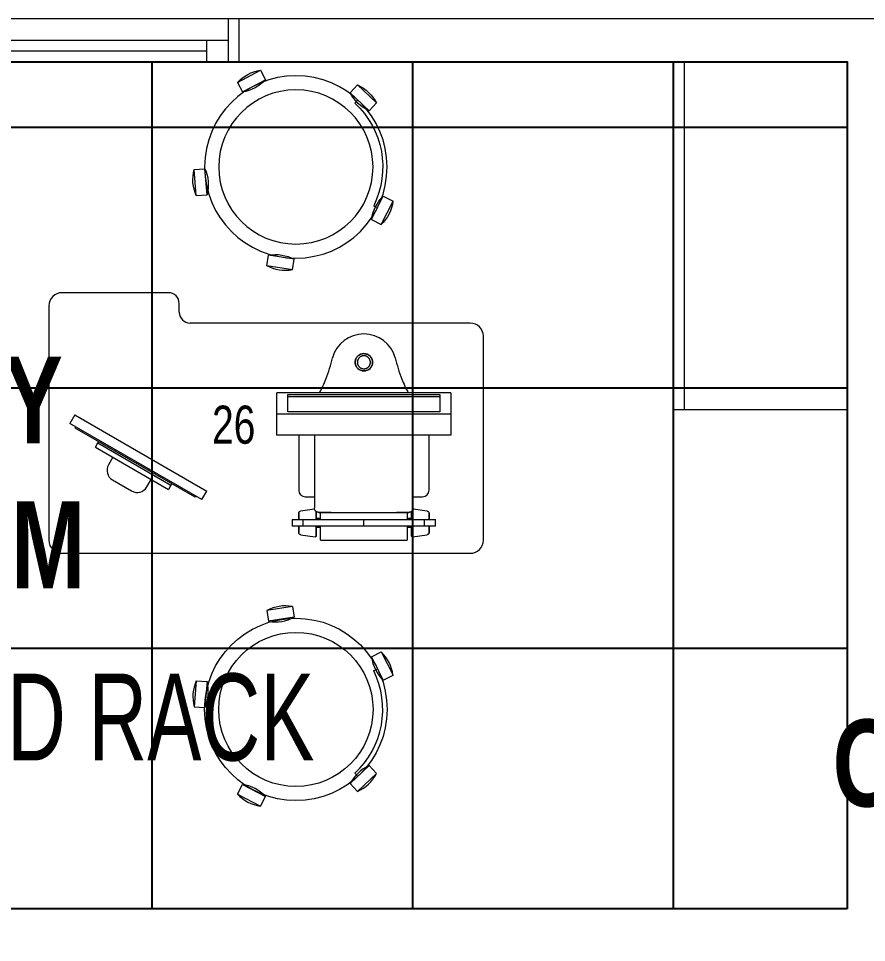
# Model space of a CAD drawing. Extents: x -12260 to 304645, y -29287 to 19916.
# Drawn here: x 18369 to 20320, y -4837 to -2710 of the extents above; entities that cross this region are included whole.
import ezdxf
from ezdxf import colors
from ezdxf.entities.mleader import LeaderData, LeaderLine
from ezdxf.math import Vec2, Vec3

# ---------------------------------------------------------------- set-up
doc = ezdxf.new("R2010")
doc.units = 0
doc.header["$LTSCALE"] = 0.25
doc.linetypes.add('DASHDOT', pattern=[25.4, 12.7, -6.35, 0, -6.35])
for name, color, linetype, lineweight in [('01-First Floor$0$72_EGR_BASE_TEXT', 252, 'Continuous', 5), ('01-First Floor$0$72_EGR_EQP_TAG', 142, 'Continuous', 5), ('01-First Floor$0$Aluminum', 251, 'Continuous', 5), ('01-First Floor$0$LOADING', 253, 'Continuous', 5), ('01-First Floor$0$TME-MEDICAL EQUIPMENT', 42, 'Continuous', 13), ('01-First Floor$0$Walls', 251, 'Continuous', 5), ('E-LITE-CLNG-CNDT', 6, 'DASHDOT', 35), ('T-DATA-TEXT', 2, 'Continuous', 25)]:
    doc.layers.add(name, color=color, linetype=linetype, lineweight=lineweight)
doc.layers.add('01-First Floor$0$FALSE CEILING', color=251, linetype='Continuous')
doc.styles.add('01-First Floor$0$X3G_ENTITY_257CFD', font='swisscl.ttf', dxfattribs={"height": 200})
doc.styles.add('01-First Floor$0$X3G_ENTITY_9EC9', font='swisscl.ttf', dxfattribs={"height": 0.2})
doc.styles.add('DC_Elc_Romans', font='elc_romans.shx', dxfattribs={"width": 0.7})

# ---------------------------------------------------------------- blocks, each defined once
blk = doc.blocks.new('01-First Floor$0$ME18017-P')
at = {"layer": '01-First Floor$0$LOADING'}
for p, q in [((0.94, 0.53), (0, 0.53)), ((-0.03, 0.5), (-0.03, 0.03)), ((0.1327, 0.492), (0.0993, 0.4871)), ((0.345, 0.5), (0.145, 0.5)), ((0.145, 0.4675), (0.145, 0.5)), ((0.345, 0.5), (0.345, 0.4675)), ((0.3907, 0.4871), (0.3573, 0.492)), ((0.97, -0.04), (0.97, 0.5)), ((0.145, 0.47), (0.135, 0.47)), ((0.355, 0.47), (0.345, 0.47)), ((0.0801, 0.4675), (0.0801, 0.4525)), ((0.0801, 0.4675), (0.1055, 0.4675)), ((0.1055, 0.4525), (0.0801, 0.4525)), ((0.1055, 0.4675), (0.245, 0.4675)), ((0.1055, 0.4675), (0.1055, 0.4525)), ((0.245, 0.4525), (0.1055, 0.4525)), ((0.135, 0.45), (0.145, 0.45)), ((0.145, 0.4357), (0.145, 0.4525)), ((0.245, 0.4675), (0.3845, 0.4675)), ((0.245, 0.4675), (0.245, 0.4525)), ((0.3845, 0.4525), (0.245, 0.4525)), ((0.345, 0.4525), (0.345, 0.4357)), ((0.345, 0.45), (0.355, 0.45)), ((0.3845, 0.4675), (0.4099, 0.4675)), ((0.3845, 0.4675), (0.3845, 0.4525)), ((0.4099, 0.4525), (0.3845, 0.4525)), ((0.4099, 0.4525), (0.4099, 0.4675)), ((0.0993, 0.4329), (0.1316, 0.4281)), ((0.1312, 0.4257), (0.1312, 0.2579)), ((0.17, 0.4357), (0.17, 0.4358)), ((0.32, 0.4357), (0.32, 0.4358)), ((0.3584, 0.4281), (0.3907, 0.4329)), ((0.3588, 0.2579), (0.3588, 0.4257)), ((0.6176, 0.4063), (0.6065, 0.387)), ((0.6176, 0.4063), (0.9216, 0.2308)), ((0.095, 0.385), (0.095, 0.2579)), ((0.1312, 0.4), (0.11, 0.4)), ((0.38, 0.4), (0.3588, 0.4)), ((0.395, 0.2579), (0.395, 0.385)), ((0.9105, 0.2115), (0.6065, 0.387)), ((0.6317, 0.3982), (0.6333, 0.4009)), ((0.6333, 0.4009), (0.9091, 0.2417)), ((0.8235, 0.3611), (0.7795, 0.3865)), ((0.6872, 0.3698), (0.689, 0.3729)), ((0.689, 0.3729), (0.6947, 0.3828)), ((0.857, 0.2759), (0.689, 0.3729)), ((0.8627, 0.2858), (0.6947, 0.3828)), ((0.7448, 0.3772), (0.7347, 0.3597)), ((0.8227, 0.3089), (0.8328, 0.3264)), ((0.8627, 0.2858), (0.857, 0.2759)), ((0.045, 0.2086), (0.045, 0.2579)), ((0.045, 0.2579), (0.445, 0.2579)), ((0.445, 0.2579), (0.445, 0.2086)), ((0.857, 0.2759), (0.8552, 0.2728)), ((0.9091, 0.2417), (0.9075, 0.2389)), ((0.9105, 0.2115), (0.9216, 0.2308)), ((0.045, 0.1602), (0.045, 0.2086)), ((0.445, 0.2086), (0.045, 0.2086)), ((0.07, 0.1645), (0.07, 0.2043)), ((0.07, 0.2043), (0.42, 0.2043)), ((0.42, 0.2043), (0.42, 0.1645)), ((0.445, 0.2086), (0.445, 0.1602)), ((0.045, 0.1602), (0.445, 0.1602)), ((0.07, 0.1694), (0.42, 0.1694)), ((0.42, 0.1645), (0.07, 0.1645)), ((0, 0), (0.645, 0)), ((0.67, -0.025), (0.67, -0.045)), ((0.695, -0.07), (0.94, -0.07))]:
    blk.add_line(p, q, dxfattribs=at)
at = {"layer": '01-First Floor$0$LOADING', "flags": 128}
for points in [[(0.1327, 0.492), (0.1328, 0.492), (0.1329, 0.4921), (0.1329, 0.4921), (0.133, 0.4921), (0.1331, 0.4921), (0.1332, 0.4921), (0.1333, 0.492), (0.1333, 0.492), (0.1334, 0.492), (0.1335, 0.492), (0.1336, 0.492), (0.1337, 0.4919), (0.1337, 0.4919), (0.1338, 0.4919), (0.1339, 0.4919), (0.1339, 0.4918), (0.134, 0.4918), (0.1341, 0.4917), (0.1342, 0.4917), (0.1342, 0.4916), (0.1343, 0.4916), (0.1343, 0.4915), (0.1344, 0.4915), (0.1345, 0.4914), (0.1345, 0.4914), (0.1346, 0.4913), (0.1346, 0.4913), (0.1347, 0.4912), (0.1347, 0.4911), (0.1347, 0.491), (0.1348, 0.491), (0.1348, 0.4909), (0.1348, 0.4908), (0.1349, 0.4908), (0.1349, 0.4907), (0.1349, 0.4906), (0.1349, 0.4905), (0.135, 0.4905), (0.135, 0.4904), (0.135, 0.4903), (0.135, 0.4902), (0.135, 0.4901), (0.135, 0.4901)], [(0.135, 0.4675), (0.135, 0.4683), (0.135, 0.4695), (0.135, 0.4706), (0.135, 0.4717), (0.135, 0.4728), (0.135, 0.4739), (0.135, 0.4749), (0.135, 0.476), (0.135, 0.477), (0.135, 0.478), (0.135, 0.4789), (0.135, 0.4798), (0.135, 0.4807), (0.135, 0.4816), (0.135, 0.4824), (0.135, 0.4832), (0.135, 0.4839), (0.135, 0.4846), (0.135, 0.4853), (0.135, 0.4859), (0.135, 0.4865), (0.135, 0.4871), (0.135, 0.4876), (0.135, 0.488), (0.135, 0.4884), (0.135, 0.4888), (0.135, 0.4891), (0.135, 0.4894), (0.135, 0.4896), (0.135, 0.4898), (0.135, 0.4899), (0.135, 0.49), (0.135, 0.4901), (0.135, 0.4901)], [(0.135, 0.4901), (0.135, 0.49), (0.135, 0.49), (0.135, 0.4898), (0.135, 0.4897), (0.135, 0.4895), (0.135, 0.4892), (0.135, 0.4889), (0.135, 0.4885), (0.135, 0.4881), (0.135, 0.4877), (0.135, 0.4872), (0.135, 0.4867), (0.135, 0.4861), (0.135, 0.4855), (0.135, 0.4848), (0.135, 0.4841), (0.135, 0.4834), (0.135, 0.4826), (0.135, 0.4818), (0.135, 0.4809), (0.135, 0.4801), (0.135, 0.4792), (0.135, 0.4782), (0.135, 0.4772), (0.135, 0.4762), (0.135, 0.4752), (0.135, 0.4742), (0.135, 0.4731), (0.135, 0.472), (0.135, 0.4709), (0.135, 0.47)], [(0.355, 0.4901), (0.355, 0.4901), (0.355, 0.4902), (0.355, 0.4903), (0.355, 0.4904), (0.355, 0.4905), (0.3551, 0.4905), (0.3551, 0.4906), (0.3551, 0.4907), (0.3551, 0.4908), (0.3552, 0.4908), (0.3552, 0.4909), (0.3552, 0.491), (0.3553, 0.4911), (0.3553, 0.4911), (0.3553, 0.4912), (0.3554, 0.4913), (0.3554, 0.4913), (0.3555, 0.4914), (0.3556, 0.4914), (0.3556, 0.4915), (0.3557, 0.4915), (0.3557, 0.4916), (0.3558, 0.4917), (0.3559, 0.4917), (0.3559, 0.4917), (0.356, 0.4918), (0.3561, 0.4918), (0.3561, 0.4919), (0.3562, 0.4919), (0.3563, 0.4919), (0.3564, 0.492), (0.3564, 0.492), (0.3565, 0.492), (0.3566, 0.492), (0.3567, 0.492), (0.3567, 0.492), (0.3568, 0.4921), (0.3569, 0.4921), (0.357, 0.4921), (0.3571, 0.4921), (0.3571, 0.4921), (0.3572, 0.492), (0.3573, 0.492)], [(0.355, 0.47), (0.355, 0.4706), (0.355, 0.4717), (0.355, 0.4728), (0.355, 0.4739), (0.355, 0.4749), (0.355, 0.476), (0.355, 0.477), (0.355, 0.478), (0.355, 0.4789), (0.355, 0.4798), (0.355, 0.4807), (0.355, 0.4816), (0.355, 0.4824), (0.355, 0.4832), (0.355, 0.4839), (0.355, 0.4846), (0.355, 0.4853), (0.355, 0.4859), (0.355, 0.4865), (0.355, 0.4871), (0.355, 0.4876), (0.355, 0.488), (0.355, 0.4884), (0.355, 0.4888), (0.355, 0.4891), (0.355, 0.4894), (0.355, 0.4896), (0.355, 0.4898), (0.355, 0.4899), (0.355, 0.49), (0.355, 0.4901), (0.355, 0.4901)], [(0.355, 0.4901), (0.355, 0.49), (0.355, 0.49), (0.355, 0.4898), (0.355, 0.4897), (0.355, 0.4895), (0.355, 0.4892), (0.355, 0.4889), (0.355, 0.4885), (0.355, 0.4881), (0.355, 0.4877), (0.355, 0.4872), (0.355, 0.4867), (0.355, 0.4861), (0.355, 0.4855), (0.355, 0.4848), (0.355, 0.4841), (0.355, 0.4834), (0.355, 0.4826), (0.355, 0.4818), (0.355, 0.4809), (0.355, 0.4801), (0.355, 0.4792), (0.355, 0.4782), (0.355, 0.4772), (0.355, 0.4762), (0.355, 0.4752), (0.355, 0.4742), (0.355, 0.4731), (0.355, 0.472), (0.355, 0.4709), (0.355, 0.4698), (0.355, 0.4686), (0.355, 0.4675)], [(0.095, 0.4822), (0.095, 0.4824), (0.095, 0.4826), (0.095, 0.4828), (0.0951, 0.483), (0.0951, 0.4832), (0.0951, 0.4833), (0.0952, 0.4835), (0.0953, 0.4837), (0.0953, 0.4839), (0.0954, 0.4841), (0.0955, 0.4843), (0.0956, 0.4845), (0.0957, 0.4846), (0.0958, 0.4848), (0.0959, 0.485), (0.096, 0.4851), (0.0961, 0.4853), (0.0962, 0.4855), (0.0964, 0.4856), (0.0965, 0.4857), (0.0967, 0.4859), (0.0968, 0.486), (0.097, 0.4861), (0.0971, 0.4863), (0.0973, 0.4864), (0.0975, 0.4865), (0.0976, 0.4866), (0.0978, 0.4867), (0.098, 0.4867), (0.0982, 0.4868), (0.0984, 0.4869), (0.0986, 0.4869), (0.0988, 0.487), (0.099, 0.487), (0.0992, 0.4871), (0.0993, 0.4871)], [(0.095, 0.4675), (0.095, 0.4678), (0.095, 0.4686), (0.095, 0.4694), (0.095, 0.4702), (0.095, 0.471), (0.095, 0.4718), (0.095, 0.4725), (0.095, 0.4732), (0.095, 0.4739), (0.095, 0.4746), (0.095, 0.4753), (0.095, 0.4759), (0.095, 0.4765), (0.095, 0.4771), (0.095, 0.4776), (0.095, 0.4782), (0.095, 0.4786), (0.095, 0.4791), (0.095, 0.4795), (0.095, 0.4799), (0.095, 0.4803), (0.095, 0.4807), (0.095, 0.481), (0.095, 0.4812), (0.095, 0.4815), (0.095, 0.4817), (0.095, 0.4818), (0.095, 0.482), (0.095, 0.4821), (0.095, 0.4821), (0.095, 0.4822), (0.095, 0.4822)], [(0.095, 0.4822), (0.095, 0.4821), (0.095, 0.4821), (0.095, 0.482), (0.095, 0.4819), (0.095, 0.4817), (0.095, 0.4815), (0.095, 0.4813), (0.095, 0.481), (0.095, 0.4807), (0.095, 0.4804), (0.095, 0.48), (0.095, 0.4797), (0.095, 0.4792), (0.095, 0.4788), (0.095, 0.4783), (0.095, 0.4778), (0.095, 0.4772), (0.095, 0.4767), (0.095, 0.4761), (0.095, 0.4754), (0.095, 0.4748), (0.095, 0.4741), (0.095, 0.4734), (0.095, 0.4727), (0.095, 0.472), (0.095, 0.4712), (0.095, 0.4704), (0.095, 0.4697), (0.095, 0.4688), (0.095, 0.468), (0.095, 0.4675)], [(0.3907, 0.4871), (0.3909, 0.4871), (0.3911, 0.487), (0.3913, 0.487), (0.3915, 0.4869), (0.3917, 0.4869), (0.3919, 0.4868), (0.3921, 0.4867), (0.3922, 0.4866), (0.3924, 0.4865), (0.3926, 0.4864), (0.3928, 0.4863), (0.3929, 0.4862), (0.3931, 0.4861), (0.3932, 0.486), (0.3934, 0.4858), (0.3935, 0.4857), (0.3937, 0.4855), (0.3938, 0.4854), (0.3939, 0.4852), (0.3941, 0.4851), (0.3942, 0.4849), (0.3943, 0.4847), (0.3944, 0.4846), (0.3945, 0.4844), (0.3946, 0.4842), (0.3946, 0.484), (0.3947, 0.4838), (0.3948, 0.4837), (0.3948, 0.4835), (0.3949, 0.4833), (0.3949, 0.4831), (0.3949, 0.4829), (0.395, 0.4827), (0.395, 0.4825), (0.395, 0.4823), (0.395, 0.4822)], [(0.395, 0.4675), (0.395, 0.4678), (0.395, 0.4686), (0.395, 0.4694), (0.395, 0.4702), (0.395, 0.471), (0.395, 0.4718), (0.395, 0.4725), (0.395, 0.4732), (0.395, 0.4739), (0.395, 0.4746), (0.395, 0.4753), (0.395, 0.4759), (0.395, 0.4765), (0.395, 0.4771), (0.395, 0.4776), (0.395, 0.4782), (0.395, 0.4786), (0.395, 0.4791), (0.395, 0.4795), (0.395, 0.4799), (0.395, 0.4803), (0.395, 0.4807), (0.395, 0.481), (0.395, 0.4812), (0.395, 0.4815), (0.395, 0.4817), (0.395, 0.4818), (0.395, 0.482), (0.395, 0.4821), (0.395, 0.4821), (0.395, 0.4822), (0.395, 0.4822)], [(0.395, 0.4822), (0.395, 0.4821), (0.395, 0.4821), (0.395, 0.482), (0.395, 0.4819), (0.395, 0.4817), (0.395, 0.4815), (0.395, 0.4813), (0.395, 0.481), (0.395, 0.4807), (0.395, 0.4804), (0.395, 0.48), (0.395, 0.4797), (0.395, 0.4792), (0.395, 0.4788), (0.395, 0.4783), (0.395, 0.4778), (0.395, 0.4772), (0.395, 0.4767), (0.395, 0.4761), (0.395, 0.4754), (0.395, 0.4748), (0.395, 0.4741), (0.395, 0.4734), (0.395, 0.4727), (0.395, 0.472), (0.395, 0.4712), (0.395, 0.4704), (0.395, 0.4697), (0.395, 0.4688), (0.395, 0.468), (0.395, 0.4675)], [(0.095, 0.4525), (0.095, 0.4522), (0.095, 0.4514), (0.095, 0.4506), (0.095, 0.4498), (0.095, 0.449), (0.095, 0.4482), (0.095, 0.4475), (0.095, 0.4468), (0.095, 0.4461), (0.095, 0.4454), (0.095, 0.4447), (0.095, 0.4441), (0.095, 0.4435), (0.095, 0.4429), (0.095, 0.4424), (0.095, 0.4418), (0.095, 0.4414), (0.095, 0.4409), (0.095, 0.4405), (0.095, 0.4401), (0.095, 0.4397), (0.095, 0.4393), (0.095, 0.439), (0.095, 0.4388), (0.095, 0.4385), (0.095, 0.4383), (0.095, 0.4382), (0.095, 0.438), (0.095, 0.4379), (0.095, 0.4379), (0.095, 0.4378), (0.095, 0.4378)], [(0.095, 0.4378), (0.095, 0.4379), (0.095, 0.4379), (0.095, 0.438), (0.095, 0.4381), (0.095, 0.4383), (0.095, 0.4385), (0.095, 0.4387), (0.095, 0.439), (0.095, 0.4393), (0.095, 0.4396), (0.095, 0.44), (0.095, 0.4403), (0.095, 0.4408), (0.095, 0.4412), (0.095, 0.4417), (0.095, 0.4422), (0.095, 0.4428), (0.095, 0.4433), (0.095, 0.4439), (0.095, 0.4446), (0.095, 0.4452), (0.095, 0.4459), (0.095, 0.4466), (0.095, 0.4473), (0.095, 0.448), (0.095, 0.4488), (0.095, 0.4496), (0.095, 0.4503), (0.095, 0.4512), (0.095, 0.452), (0.095, 0.4525)], [(0.135, 0.4335), (0.135, 0.4339), (0.135, 0.4345), (0.135, 0.4352), (0.135, 0.4359), (0.135, 0.4366), (0.135, 0.4374), (0.135, 0.4382), (0.135, 0.4391), (0.135, 0.4399), (0.135, 0.4408), (0.135, 0.4418), (0.135, 0.4428), (0.135, 0.4438), (0.135, 0.4448), (0.135, 0.4458), (0.135, 0.4469), (0.135, 0.448), (0.135, 0.4491), (0.135, 0.4502), (0.135, 0.4514), (0.135, 0.4525)], [(0.135, 0.45), (0.135, 0.4494), (0.135, 0.4483), (0.135, 0.4472), (0.135, 0.4461), (0.135, 0.4451), (0.135, 0.444), (0.135, 0.443), (0.135, 0.442), (0.135, 0.4411), (0.135, 0.4402), (0.135, 0.4393), (0.135, 0.4384), (0.135, 0.4376), (0.135, 0.4368), (0.135, 0.4361), (0.135, 0.4354), (0.135, 0.4347), (0.135, 0.4341), (0.135, 0.4335)], [(0.355, 0.4525), (0.355, 0.4517), (0.355, 0.4505), (0.355, 0.4494), (0.355, 0.4483), (0.355, 0.4472), (0.355, 0.4461), (0.355, 0.4451), (0.355, 0.444), (0.355, 0.443), (0.355, 0.442), (0.355, 0.4411), (0.355, 0.4402), (0.355, 0.4393), (0.355, 0.4384), (0.355, 0.4376), (0.355, 0.4368), (0.355, 0.4361), (0.355, 0.4354), (0.355, 0.4347), (0.355, 0.4341), (0.355, 0.4335)], [(0.355, 0.4335), (0.355, 0.4339), (0.355, 0.4345), (0.355, 0.4352), (0.355, 0.4359), (0.355, 0.4366), (0.355, 0.4374), (0.355, 0.4382), (0.355, 0.4391), (0.355, 0.4399), (0.355, 0.4408), (0.355, 0.4418), (0.355, 0.4428), (0.355, 0.4438), (0.355, 0.4448), (0.355, 0.4458), (0.355, 0.4469), (0.355, 0.448), (0.355, 0.4491), (0.355, 0.45)], [(0.395, 0.4525), (0.395, 0.4522), (0.395, 0.4514), (0.395, 0.4506), (0.395, 0.4498), (0.395, 0.449), (0.395, 0.4482), (0.395, 0.4475), (0.395, 0.4468), (0.395, 0.4461), (0.395, 0.4454), (0.395, 0.4447), (0.395, 0.4441), (0.395, 0.4435), (0.395, 0.4429), (0.395, 0.4424), (0.395, 0.4418), (0.395, 0.4414), (0.395, 0.4409), (0.395, 0.4405), (0.395, 0.4401), (0.395, 0.4397), (0.395, 0.4393), (0.395, 0.439), (0.395, 0.4388), (0.395, 0.4385), (0.395, 0.4383), (0.395, 0.4382), (0.395, 0.438), (0.395, 0.4379), (0.395, 0.4379), (0.395, 0.4378), (0.395, 0.4378)], [(0.395, 0.4378), (0.395, 0.4379), (0.395, 0.4379), (0.395, 0.438), (0.395, 0.4381), (0.395, 0.4383), (0.395, 0.4385), (0.395, 0.4387), (0.395, 0.439), (0.395, 0.4393), (0.395, 0.4396), (0.395, 0.44), (0.395, 0.4403), (0.395, 0.4408), (0.395, 0.4412), (0.395, 0.4417), (0.395, 0.4422), (0.395, 0.4428), (0.395, 0.4433), (0.395, 0.4439), (0.395, 0.4446), (0.395, 0.4452), (0.395, 0.4459), (0.395, 0.4466), (0.395, 0.4473), (0.395, 0.448), (0.395, 0.4488), (0.395, 0.4496), (0.395, 0.4503), (0.395, 0.4512), (0.395, 0.452), (0.395, 0.4525)], [(0.0993, 0.4329), (0.0991, 0.4329), (0.0989, 0.433), (0.0987, 0.433), (0.0985, 0.4331), (0.0983, 0.4331), (0.0981, 0.4332), (0.0979, 0.4333), (0.0978, 0.4334), (0.0976, 0.4335), (0.0974, 0.4336), (0.0972, 0.4337), (0.0971, 0.4338), (0.0969, 0.4339), (0.0968, 0.434), (0.0966, 0.4342), (0.0965, 0.4343), (0.0963, 0.4345), (0.0962, 0.4346), (0.0961, 0.4348), (0.0959, 0.4349), (0.0958, 0.4351), (0.0957, 0.4353), (0.0956, 0.4354), (0.0955, 0.4356), (0.0954, 0.4358), (0.0954, 0.436), (0.0953, 0.4362), (0.0952, 0.4363), (0.0952, 0.4365), (0.0951, 0.4367), (0.0951, 0.4369), (0.0951, 0.4371), (0.095, 0.4373), (0.095, 0.4375), (0.095, 0.4377), (0.095, 0.4378)], [(0.1312, 0.4257), (0.1312, 0.4261), (0.1312, 0.4265), (0.1313, 0.4269), (0.1313, 0.4273), (0.1314, 0.4277), (0.1315, 0.4281), (0.1316, 0.4285), (0.1317, 0.4288), (0.1318, 0.4292), (0.132, 0.4296), (0.1321, 0.43), (0.1323, 0.4303), (0.1325, 0.4307), (0.1327, 0.431), (0.1329, 0.4313), (0.1332, 0.4317), (0.1334, 0.432), (0.1337, 0.4323), (0.1339, 0.4326), (0.1342, 0.4329), (0.1345, 0.4331), (0.1348, 0.4334), (0.1351, 0.4337), (0.1354, 0.4339), (0.1358, 0.4341), (0.1361, 0.4343), (0.1365, 0.4345), (0.1368, 0.4347), (0.1372, 0.4349), (0.1376, 0.435), (0.1379, 0.4352), (0.1383, 0.4353), (0.1387, 0.4354), (0.1391, 0.4355), (0.1395, 0.4356), (0.1399, 0.4356), (0.1403, 0.4357), (0.1407, 0.4357), (0.1411, 0.4357), (0.1412, 0.4357)], [(0.245, 0.4357), (0.2408, 0.4357), (0.2367, 0.4357), (0.2326, 0.4357), (0.2285, 0.4357), (0.2244, 0.4357), (0.2203, 0.4357), (0.2163, 0.4357), (0.2123, 0.4357), (0.2084, 0.4357), (0.2046, 0.4357), (0.2008, 0.4357), (0.1971, 0.4357), (0.1934, 0.4357), (0.1899, 0.4357), (0.1864, 0.4357), (0.183, 0.4357), (0.1797, 0.4357), (0.1765, 0.4357), (0.1735, 0.4357), (0.1705, 0.4357), (0.1677, 0.4357), (0.165, 0.4357), (0.1624, 0.4357), (0.16, 0.4357), (0.1576, 0.4357), (0.1555, 0.4357), (0.1534, 0.4357), (0.1516, 0.4357), (0.1498, 0.4357), (0.1482, 0.4357), (0.1468, 0.4357), (0.1455, 0.4357), (0.1444, 0.4357), (0.1435, 0.4357), (0.1427, 0.4357), (0.1421, 0.4357), (0.1416, 0.4357), (0.1413, 0.4357), (0.1412, 0.4357), (0.1412, 0.4357)], [(0.1412, 0.4357), (0.1413, 0.4357), (0.1415, 0.4357), (0.1419, 0.4357), (0.1425, 0.4357), (0.1433, 0.4357), (0.1442, 0.4357), (0.1452, 0.4357), (0.1465, 0.4357), (0.1478, 0.4357), (0.1494, 0.4357), (0.1511, 0.4357), (0.1529, 0.4357), (0.1549, 0.4357), (0.157, 0.4357), (0.1593, 0.4357), (0.1617, 0.4357), (0.1643, 0.4357), (0.1669, 0.4357), (0.1697, 0.4357), (0.17, 0.4357)], [(0.3488, 0.4357), (0.3487, 0.4357), (0.3485, 0.4357), (0.3481, 0.4357), (0.3475, 0.4357), (0.3467, 0.4357), (0.3458, 0.4357), (0.3448, 0.4357), (0.3435, 0.4357), (0.3422, 0.4357), (0.3406, 0.4357), (0.3389, 0.4357), (0.3371, 0.4357), (0.3351, 0.4357), (0.333, 0.4357), (0.3307, 0.4357), (0.3283, 0.4357), (0.3257, 0.4357), (0.3231, 0.4357), (0.3203, 0.4357), (0.3173, 0.4357), (0.3143, 0.4357), (0.3111, 0.4357), (0.3079, 0.4357), (0.3045, 0.4357), (0.3011, 0.4357), (0.2976, 0.4357), (0.2939, 0.4357), (0.2902, 0.4357), (0.2865, 0.4357), (0.2826, 0.4357), (0.2787, 0.4357), (0.2748, 0.4357), (0.2708, 0.4357), (0.2667, 0.4357), (0.2626, 0.4357), (0.2585, 0.4357), (0.2544, 0.4357), (0.2503, 0.4357), (0.2461, 0.4357), (0.245, 0.4357)], [(0.32, 0.4357), (0.3223, 0.4357), (0.325, 0.4357), (0.3276, 0.4357), (0.33, 0.4357), (0.3324, 0.4357), (0.3345, 0.4357), (0.3366, 0.4357), (0.3384, 0.4357), (0.3402, 0.4357), (0.3418, 0.4357), (0.3432, 0.4357), (0.3445, 0.4357), (0.3456, 0.4357), (0.3465, 0.4357), (0.3473, 0.4357), (0.3479, 0.4357), (0.3484, 0.4357), (0.3487, 0.4357), (0.3488, 0.4357), (0.3488, 0.4357)], [(0.3488, 0.4357), (0.3492, 0.4357), (0.3496, 0.4357), (0.35, 0.4356), (0.3504, 0.4356), (0.3508, 0.4355), (0.3512, 0.4354), (0.3516, 0.4353), (0.352, 0.4352), (0.3523, 0.4351), (0.3527, 0.4349), (0.3531, 0.4347), (0.3534, 0.4346), (0.3538, 0.4344), (0.3541, 0.4342), (0.3545, 0.434), (0.3548, 0.4337), (0.3551, 0.4335), (0.3554, 0.4332), (0.3557, 0.4329), (0.356, 0.4327), (0.3563, 0.4324), (0.3565, 0.4321), (0.3568, 0.4318), (0.357, 0.4314), (0.3572, 0.4311), (0.3574, 0.4308), (0.3576, 0.4304), (0.3578, 0.4301), (0.358, 0.4297), (0.3581, 0.4293), (0.3583, 0.4289), (0.3584, 0.4286), (0.3585, 0.4282), (0.3586, 0.4278), (0.3587, 0.4274), (0.3587, 0.427), (0.3588, 0.4266), (0.3588, 0.4262), (0.3588, 0.4258), (0.3588, 0.4257)], [(0.395, 0.4378), (0.395, 0.4376), (0.395, 0.4374), (0.395, 0.4372), (0.3949, 0.437), (0.3949, 0.4368), (0.3949, 0.4367), (0.3948, 0.4365), (0.3947, 0.4363), (0.3947, 0.4361), (0.3946, 0.4359), (0.3945, 0.4357), (0.3944, 0.4355), (0.3943, 0.4354), (0.3942, 0.4352), (0.3941, 0.435), (0.394, 0.4349), (0.3939, 0.4347), (0.3938, 0.4345), (0.3936, 0.4344), (0.3935, 0.4343), (0.3933, 0.4341), (0.3932, 0.434), (0.393, 0.4339), (0.3929, 0.4337), (0.3927, 0.4336), (0.3925, 0.4335), (0.3924, 0.4334), (0.3922, 0.4333), (0.392, 0.4333), (0.3918, 0.4332), (0.3916, 0.4331), (0.3914, 0.4331), (0.3912, 0.433), (0.391, 0.433), (0.3908, 0.4329), (0.3907, 0.4329)], [(0.245, 0.0702), (0.2442, 0.0702), (0.2434, 0.0703), (0.2426, 0.0704), (0.2418, 0.0705), (0.241, 0.0706), (0.2402, 0.0708), (0.2395, 0.071), (0.2387, 0.0712), (0.238, 0.0715), (0.2372, 0.0718), (0.2365, 0.0721), (0.2358, 0.0725), (0.2351, 0.0729), (0.2344, 0.0733), (0.2337, 0.0737), (0.2331, 0.0742), (0.2324, 0.0747), (0.2318, 0.0752), (0.2312, 0.0757), (0.2307, 0.0763), (0.2301, 0.0769), (0.2296, 0.0775), (0.2291, 0.0781), (0.2286, 0.0787), (0.2282, 0.0794), (0.2278, 0.0801), (0.2274, 0.0808), (0.227, 0.0815), (0.2267, 0.0822), (0.2264, 0.083), (0.2261, 0.0837), (0.2258, 0.0845), (0.2256, 0.0852), (0.2254, 0.086), (0.2253, 0.0868), (0.2252, 0.0876), (0.2251, 0.0884), (0.225, 0.0892), (0.225, 0.09), (0.225, 0.0908), (0.225, 0.0916), (0.2251, 0.0924), (0.2252, 0.0932), (0.2254, 0.094), (0.2255, 0.0948), (0.2257, 0.0955), (0.2259, 0.0963), (0.2262, 0.0971), (0.2265, 0.0978), (0.2268, 0.0985), (0.2272, 0.0993), (0.2275, 0.1), (0.2279, 0.1006), (0.2284, 0.1013), (0.2288, 0.102), (0.2293, 0.1026), (0.2298, 0.1032), (0.2304, 0.1038), (0.2309, 0.1044), (0.2315, 0.105), (0.2321, 0.1055), (0.2327, 0.106), (0.2334, 0.1065), (0.234, 0.1069), (0.2347, 0.1073), (0.2354, 0.1077), (0.2361, 0.1081), (0.2368, 0.1085), (0.2376, 0.1088), (0.2383, 0.1091), (0.2391, 0.1093), (0.2398, 0.1095), (0.2406, 0.1097), (0.2414, 0.1099), (0.2422, 0.11), (0.243, 0.1101), (0.2438, 0.1102), (0.2446, 0.1102), (0.245, 0.1102)], [(0.245, 0.1102), (0.2458, 0.1102), (0.2466, 0.1101), (0.2474, 0.1101), (0.2482, 0.11), (0.249, 0.1098), (0.2498, 0.1096), (0.2505, 0.1094), (0.2513, 0.1092), (0.252, 0.1089), (0.2528, 0.1086), (0.2535, 0.1083), (0.2542, 0.1079), (0.2549, 0.1076), (0.2556, 0.1072), (0.2563, 0.1067), (0.2569, 0.1063), (0.2576, 0.1058), (0.2582, 0.1052), (0.2588, 0.1047), (0.2593, 0.1041), (0.2599, 0.1036), (0.2604, 0.103), (0.2609, 0.1023), (0.2614, 0.1017), (0.2618, 0.101), (0.2622, 0.1003), (0.2626, 0.0996), (0.263, 0.0989), (0.2633, 0.0982), (0.2636, 0.0975), (0.2639, 0.0967), (0.2642, 0.0959), (0.2644, 0.0952), (0.2646, 0.0944), (0.2647, 0.0936), (0.2648, 0.0928), (0.2649, 0.092), (0.265, 0.0912), (0.265, 0.0904), (0.265, 0.0896), (0.265, 0.0888), (0.2649, 0.088), (0.2648, 0.0872), (0.2646, 0.0864), (0.2645, 0.0857), (0.2643, 0.0849), (0.2641, 0.0841), (0.2638, 0.0834), (0.2635, 0.0826), (0.2632, 0.0819), (0.2628, 0.0812), (0.2625, 0.0805), (0.2621, 0.0798), (0.2616, 0.0791), (0.2612, 0.0784), (0.2607, 0.0778), (0.2602, 0.0772), (0.2596, 0.0766), (0.2591, 0.076), (0.2585, 0.0755), (0.2579, 0.0749), (0.2573, 0.0744), (0.2566, 0.0739), (0.256, 0.0735), (0.2553, 0.0731), (0.2546, 0.0727), (0.2539, 0.0723), (0.2532, 0.072), (0.2524, 0.0716), (0.2517, 0.0714), (0.2509, 0.0711), (0.2502, 0.0709), (0.2494, 0.0707), (0.2486, 0.0705), (0.2478, 0.0704), (0.247, 0.0703), (0.2462, 0.0702), (0.2454, 0.0702), (0.245, 0.0702)], [(0.245, 0.1052), (0.2444, 0.1052), (0.2438, 0.1052), (0.2432, 0.1051), (0.2426, 0.105), (0.242, 0.1049), (0.2414, 0.1048), (0.2409, 0.1046), (0.2403, 0.1044), (0.2397, 0.1042), (0.2392, 0.104), (0.2386, 0.1038), (0.2381, 0.1035), (0.2375, 0.1032), (0.237, 0.1029), (0.2365, 0.1026), (0.236, 0.1022), (0.2356, 0.1019), (0.2351, 0.1015), (0.2347, 0.1011), (0.2342, 0.1007), (0.2338, 0.1002), (0.2334, 0.0998), (0.2331, 0.0993), (0.2327, 0.0988), (0.2324, 0.0983), (0.2321, 0.0978), (0.2318, 0.0973), (0.2315, 0.0967), (0.2312, 0.0962), (0.231, 0.0956), (0.2308, 0.0951), (0.2306, 0.0945), (0.2305, 0.0939), (0.2303, 0.0933), (0.2302, 0.0928), (0.2301, 0.0922), (0.2301, 0.0916), (0.23, 0.091), (0.23, 0.0904), (0.23, 0.0898), (0.23, 0.0892), (0.2301, 0.0886), (0.2302, 0.088), (0.2303, 0.0874), (0.2304, 0.0868), (0.2305, 0.0862), (0.2307, 0.0856), (0.2309, 0.0851), (0.2311, 0.0845), (0.2314, 0.084), (0.2316, 0.0834), (0.2319, 0.0829), (0.2322, 0.0824), (0.2325, 0.0819), (0.2329, 0.0814), (0.2332, 0.0809), (0.2336, 0.0804), (0.234, 0.08), (0.2344, 0.0796), (0.2349, 0.0791), (0.2353, 0.0788), (0.2358, 0.0784), (0.2363, 0.078), (0.2368, 0.0777), (0.2373, 0.0774), (0.2378, 0.0771), (0.2383, 0.0768), (0.2389, 0.0765), (0.2394, 0.0763), (0.24, 0.0761), (0.2405, 0.0759), (0.2411, 0.0757), (0.2417, 0.0756), (0.2423, 0.0755), (0.2429, 0.0754), (0.2435, 0.0753), (0.2441, 0.0752), (0.2447, 0.0752), (0.245, 0.0752)], [(0.245, 0.0752), (0.2456, 0.0752), (0.2462, 0.0753), (0.2468, 0.0753), (0.2474, 0.0754), (0.248, 0.0755), (0.2486, 0.0756), (0.2491, 0.0758), (0.2497, 0.076), (0.2503, 0.0762), (0.2508, 0.0764), (0.2514, 0.0766), (0.2519, 0.0769), (0.2525, 0.0772), (0.253, 0.0775), (0.2535, 0.0778), (0.254, 0.0782), (0.2544, 0.0785), (0.2549, 0.0789), (0.2553, 0.0793), (0.2558, 0.0798), (0.2562, 0.0802), (0.2566, 0.0807), (0.2569, 0.0811), (0.2573, 0.0816), (0.2576, 0.0821), (0.2579, 0.0826), (0.2582, 0.0831), (0.2585, 0.0837), (0.2588, 0.0842), (0.259, 0.0848), (0.2592, 0.0853), (0.2594, 0.0859), (0.2595, 0.0865), (0.2597, 0.0871), (0.2598, 0.0877), (0.2599, 0.0883), (0.2599, 0.0888), (0.26, 0.0894), (0.26, 0.09), (0.26, 0.0906), (0.26, 0.0912), (0.2599, 0.0918), (0.2598, 0.0924), (0.2597, 0.093), (0.2596, 0.0936), (0.2595, 0.0942), (0.2593, 0.0948), (0.2591, 0.0953), (0.2589, 0.0959), (0.2586, 0.0965), (0.2584, 0.097), (0.2581, 0.0975), (0.2578, 0.098), (0.2575, 0.0985), (0.2571, 0.099), (0.2568, 0.0995), (0.2564, 0.1), (0.256, 0.1004), (0.2556, 0.1009), (0.2551, 0.1013), (0.2547, 0.1017), (0.2542, 0.102), (0.2537, 0.1024), (0.2532, 0.1027), (0.2527, 0.1031), (0.2522, 0.1034), (0.2517, 0.1036), (0.2511, 0.1039), (0.2506, 0.1041), (0.25, 0.1043), (0.2495, 0.1045), (0.2489, 0.1047), (0.2483, 0.1048), (0.2477, 0.105), (0.2471, 0.1051), (0.2465, 0.1051), (0.2459, 0.1052), (0.2453, 0.1052), (0.245, 0.1052)]]:
    blk.add_lwpolyline(points, dxfattribs=at)
at = {"layer": '01-First Floor$0$LOADING'}
for centre, radius, start, end in [((0, 0.5), 0.03, 90, 180), ((0.94, 0.5), 0.03, 0, 90), ((0.11, 0.385), 0.015, 90, 180), ((0.38, 0.385), 0.015, 0, 90), ((0.7668, 0.3645), 0.0254, 60, 150), ((0.8108, 0.3391), 0.0254, 330, 60), ((-0.1266, 0.0147), 0.3063, 21.9154, 28.3612), ((0.6166, 0.0147), 0.3063, 151.6388, 158.0846), ((-0.1266, 0.0147), 0.3063, 12.3274, 21.9154), ((0.6166, 0.0147), 0.3063, 158.0846, 167.6726), ((0.245, 0.0902), 0.02, 90, 270), ((0.245, 0.0902), 0.02, 270, 90), ((0.245, 0.1), 0.075, 195.4176, 344.5824), ((0, 0.03), 0.03, 180, 270), ((0.645, -0.025), 0.025, 0, 90), ((0.94, -0.04), 0.03, 270, 0), ((0.695, -0.045), 0.025, 180, 270)]:
    blk.add_arc(centre, radius, start, end, dxfattribs=at)
blk = doc.blocks.new('01-First Floor$0$GF21027-P')
at = {"layer": '01-First Floor$0$LOADING'}
for p, q in [((0.4, 0.4), (-0.4, 0.4)), ((-0.4, 0.4), (-0.4, 0)), ((0.4, 0), (0.4, 0.4)), ((-0.4, 0.025), (0.4, 0.025)), ((-0.4, 0), (0.4, 0))]:
    blk.add_line(p, q, dxfattribs=at)
blk = doc.blocks.new('01-First Floor$0$HF10037B-P')
at = {"layer": '01-First Floor$0$LOADING'}
for p, q in [((0.2459, 0.134), (0.1859, 0.134)), ((0.1859, 0.134), (0.1859, 0.109)), ((0.2459, 0.134), (0.2459, 0.109)), ((0.2459, 0.109), (0.1859, 0.109)), ((0, 0), (-0.0142, -0.0583)), ((0, 0), (0.0243, -0.0059)), ((0.0243, -0.0059), (0.01, -0.0642)), ((0.4071, -0.0094), (0.431, -0.0018)), ((0.4071, -0.0094), (0.4255, -0.0665)), ((0.431, -0.0018), (0.4493, -0.0589)), ((0.4069, -0.0417), (0.4165, -0.0387)), ((-0.0142, -0.0583), (0.01, -0.0642)), ((0.4255, -0.0665), (0.4493, -0.0589)), ((0.0524, -0.2725), (0.0674, -0.2525)), ((0.0674, -0.2525), (0.1154, -0.2885)), ((0.0524, -0.2725), (0.1004, -0.3085)), ((0.3125, -0.2897), (0.362, -0.2558)), ((0.3266, -0.3103), (0.3761, -0.2764)), ((0.3267, -0.268), (0.3323, -0.2763)), ((0.3761, -0.2764), (0.362, -0.2558)), ((0.1004, -0.3085), (0.1154, -0.2885)), ((0.3266, -0.3103), (0.3125, -0.2897))]:
    blk.add_line(p, q, dxfattribs=at)
for radius in [0.21, 0.1775]:
    blk.add_circle((0.2161, -0.1014), radius, dxfattribs=at)
for centre, radius, start, end in [((0.2159, 0.0465), 0.0925, 71.0754, 108.9246), ((0.2159, 0.1965), 0.0925, 251.0754, 288.9246), ((0.0779, -0.0499), 0.0925, 147.3419, 185.1912), ((-0.0678, -0.0143), 0.0925, 327.3419, 5.1912), ((0.4996, -0.0113), 0.0925, 178.8412, 216.6904), ((0.3568, -0.057), 0.0925, 358.8412, 36.6904), ((0.2161, -0.1014), 0.2, 303.6037, 17.3657), ((0.0389, -0.3404), 0.0925, 34.1875, 72.0368), ((0.1289, -0.2205), 0.0925, 214.1875, 252.0368), ((0.3867, -0.3449), 0.0925, 105.5121, 143.3614), ((0.3019, -0.2212), 0.0925, 285.5121, 323.3614)]:
    blk.add_arc(centre, radius, start, end, dxfattribs=at)
blk = doc.blocks.new('01-First Floor$0$A$C37be4daf')
at = {"layer": '01-First Floor$0$Aluminum'}
for p, q in [((1416, 598.2), (216, 598.2)), ((241, 498.2), (241, 598.2)), ((291, 548.2), (291, 598.2)), ((1341, 548.2), (1341, 598.2)), ((1391, 498.2), (1391, 598.2)), ((291, 573.2), (1341, 573.2)), ((1391, 548.2), (241, 548.2)), ((1416, 498.2), (216, 498.2))]:
    blk.add_line(p, q, dxfattribs=at)
at = {"layer": '01-First Floor$0$Walls'}
for p, q in [((216, 498.2), (216, 598.2)), ((1416, 498.2), (1416, 598.2))]:
    blk.add_line(p, q, dxfattribs=at)
blk = doc.blocks.new('01-First Floor')
at = {"layer": '01-First Floor$0$FALSE CEILING', "linetype": 'Continuous'}
for p, q in [((18676, -4760), (18676, -2810)), ((18676, -4760), (18676, -2810)), ((19276, -4760), (19276, -2810)), ((19276, -4760), (19276, -2810)), ((19876, -4760), (19876, -2810)), ((19876, -4760), (19876, -2810)), ((16276, -2960), (20276, -2960)), ((16276, -2960), (20276, -2960)), ((16276, -3560), (20276, -3560)), ((16276, -3560), (20276, -3560)), ((16276, -4160), (20276, -4160)), ((16276, -4160), (20276, -4160))]:
    blk.add_line(p, q, dxfattribs=at)
at = {"layer": '01-First Floor$0$FALSE CEILING'}
blk.add_lwpolyline([(20276, -4760), (16276, -4760), (16276, -2810), (20276, -2810)], close=True, dxfattribs=at)
at = {"layer": '01-First Floor$0$Walls'}
for p, q in [((16176, -2710), (23315.6, -2710)), ((16276, -2810), (20276, -2810)), ((20276, -2810), (20276, -4760)), ((16276, -4760), (20276, -4760))]:
    blk.add_line(p, q, dxfattribs=at)
at = {"rotation": 180}
blk.add_blockref('01-First Floor$0$A$C37be4daf', (19092, -2211.8), dxfattribs=at)
at = {"layer": '01-First Floor$0$LOADING', "extrusion": (5.16784e-10, -1.18646e-09, -1), "xscale": 999.9999999999987, "yscale": 999.9999999999987, "zscale": 999.9999999999987, "rotation": 189.0957593830492}
blk.add_blockref('01-First Floor$0$HF10037B-P', (-18777.6, -3117.8, 0.1), dxfattribs=at)
at = {"layer": '01-First Floor$0$LOADING', "color": 1, "xscale": 1000, "yscale": 1000, "zscale": 1000, "rotation": 270.0000000209116}
blk.add_blockref('01-First Floor$0$GF21027-P', (19876, -3210, -0.1), dxfattribs=at)
at = {"layer": '01-First Floor$0$LOADING', "extrusion": (5.16784e-10, 1.18646e-09, -1), "xscale": -999.9999999999989, "yscale": 999.999999999999, "zscale": 999.999999999999, "rotation": 350.9042406169507}
blk.add_blockref('01-First Floor$0$HF10037B-P', (-18777.6, -4234.8, 0.1), dxfattribs=at)
at = {"layer": '01-First Floor$0$TME-MEDICAL EQUIPMENT', "xscale": 1000, "yscale": 1000, "zscale": 1000, "rotation": 179.9999999999875}
blk.add_blockref('01-First Floor$0$ME18017-P', (19408.5, -3411.3, -0.1), dxfattribs=at)
at = {"layer": '01-First Floor$0$72_EGR_BASE_TEXT', "char_height": 200, "attachment_point": 2, "style": '01-First Floor$0$X3G_ENTITY_9EC9'}
for s, insert, width in [('{\\fSwis721 LtCn BT|b1|i0|c0|p34;OPHTHALMOLOGY PROCEDURE ROOM}', (17519.8, -3488.2, 0), 2718.422), ('{\\fSwis721 LtCn BT|b1|i0|c0|p34;OBSTETRICS AND GYNAECOLOGY CONSULTATION / EXAMINATION ROOM}', (21990.5, -4324.1, 0), 3714.666)]:
    blk.add_mtext(s, dxfattribs=dict(at, insert=insert, width=width))
at = {"layer": '01-First Floor$0$72_EGR_EQP_TAG', "insert": (18863.9, -3601.4, -0.1), "char_height": 87.47, "attachment_point": 2, "style": '01-First Floor$0$X3G_ENTITY_257CFD'}
blk.add_mtext('26', dxfattribs=at)
blk = doc.blocks.new('DC_Arrow-ArrowEllipse')
at = {"color": 0}
blk.add_ellipse((0, 0), major_axis=(0.4, 0), ratio=0.4, dxfattribs=at)
at = {"color": 0, "ltscale": 0.5}
blk.add_solid([(-1.4, 0.167), (-0.4, 0), (-1.4, -0.167)], dxfattribs=at)

msp = doc.modelspace()

# ---------------------------------------------------------------- block references
at = {"layer": 'E-LITE-CLNG-CNDT'}
msp.add_blockref('01-First Floor', (0, 0), dxfattribs=at)

# ---------------------------------------------------------------- leaders
at = {"layer": 'T-DATA-TEXT'}
ml = msp.add_multileader_mtext('Standard', dxfattribs=at)
ml.set_content('LINE 9 TO SOUND RACK\\PIN DATA ROOM  ', color=256, style='DC_Elc_Romans')
ml.set_leader_properties(color=45)
ml.set_arrow_properties(name='DC_Arrow-ArrowEllipse')
ml.build(insert=Vec2(0, 0))
ml.multileader.update_dxf_attribs({"dogleg_length": 2, "arrow_head_size": 200, "scale": 100})
ctx = ml.context
ctx.base_point, ctx.scale, ctx.char_height, ctx.arrow_head_size, ctx.landing_gap_size, ctx.plane_origin = Vec3(16665.2, -4318.2), 100, 200, 200, 200, Vec3(27116.8, 2558.3)
notes = []
notes.append((ctx, [(0, (1, 1, 0), (16465.2, -4318.2), (1, 0), 200, [(0, [(15276, -3169)], 0, [])])]))
ctx.mtext.insert, ctx.mtext.width, ctx.mtext.flow_direction = Vec3(16865.2, -4218.2), 2820.295, 5
ml = msp.add_multileader_mtext('Standard', dxfattribs=at)
ml.set_content('LINE 6 TO SOUND RACK\\PIN DATA ROOM  ', color=256, style='DC_Elc_Romans')
ml.set_leader_properties(color=45)
ml.set_arrow_properties(name='DC_Arrow-ArrowEllipse')
ml.build(insert=Vec2(0, 0))
ml.multileader.update_dxf_attribs({"dogleg_length": 2, "arrow_head_size": 200, "scale": 100})
ctx = ml.context
ctx.base_point, ctx.scale, ctx.char_height, ctx.arrow_head_size, ctx.landing_gap_size, ctx.plane_origin = Vec3(506.2, -4605.2), 100, 200, 200, 200, Vec3(14018.9, -846.1)
notes.append((ctx, [(1, (1, 1, 0), (3686.2, -4605.2), (-1, 0), 200, [(0, [(4115.9, -5627.2)], 0, [])])]))
ctx.mtext.insert, ctx.mtext.width, ctx.mtext.flow_direction = Vec3(706.2, -4505.2), 2820.295, 5
for ctx, leaders in notes:
    for number, flags, end, landing, length, lines in leaders:
        leader = LeaderData()
        leader.index, (leader.has_last_leader_line, leader.has_dogleg_vector, leader.attachment_direction) = number, flags
        leader.last_leader_point, leader.dogleg_vector, leader.dogleg_length = Vec3(end), Vec3(landing), length
        for number, points, colour, breaks in lines:
            line = LeaderLine()
            line.index, line.vertices, line.color, line.breaks = number, Vec3.list(points), colors.encode_raw_color(colour), breaks
            leader.lines.append(line)
        ctx.leaders.append(leader)

doc.saveas('drawing.dxf')
